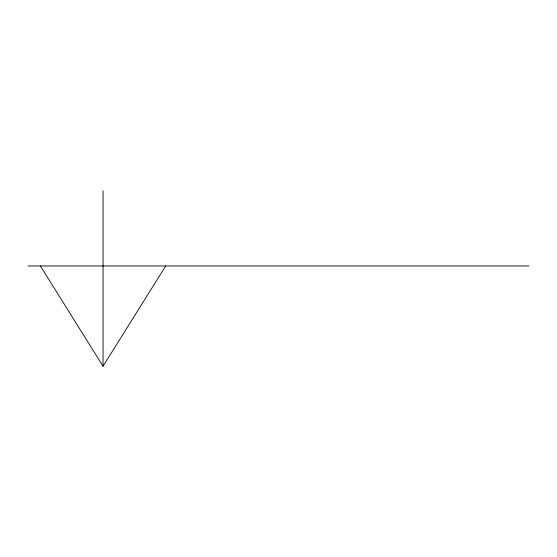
<?xml version="1.0" encoding="UTF-8"?>
<svg xmlns="http://www.w3.org/2000/svg" width="557" height="557" viewBox="0 0 557 557"><rect width="100%" height="100%" fill="white"/><g stroke="black" fill="none" stroke-linecap="round" stroke-linejoin="round"><path stroke-width="0.84" d="M40.383 265.968L103.045 366.228L165.708 265.968M27.85 265.968L529.15 265.968M103.045 190.773L103.045 366.228"/></g></svg>
